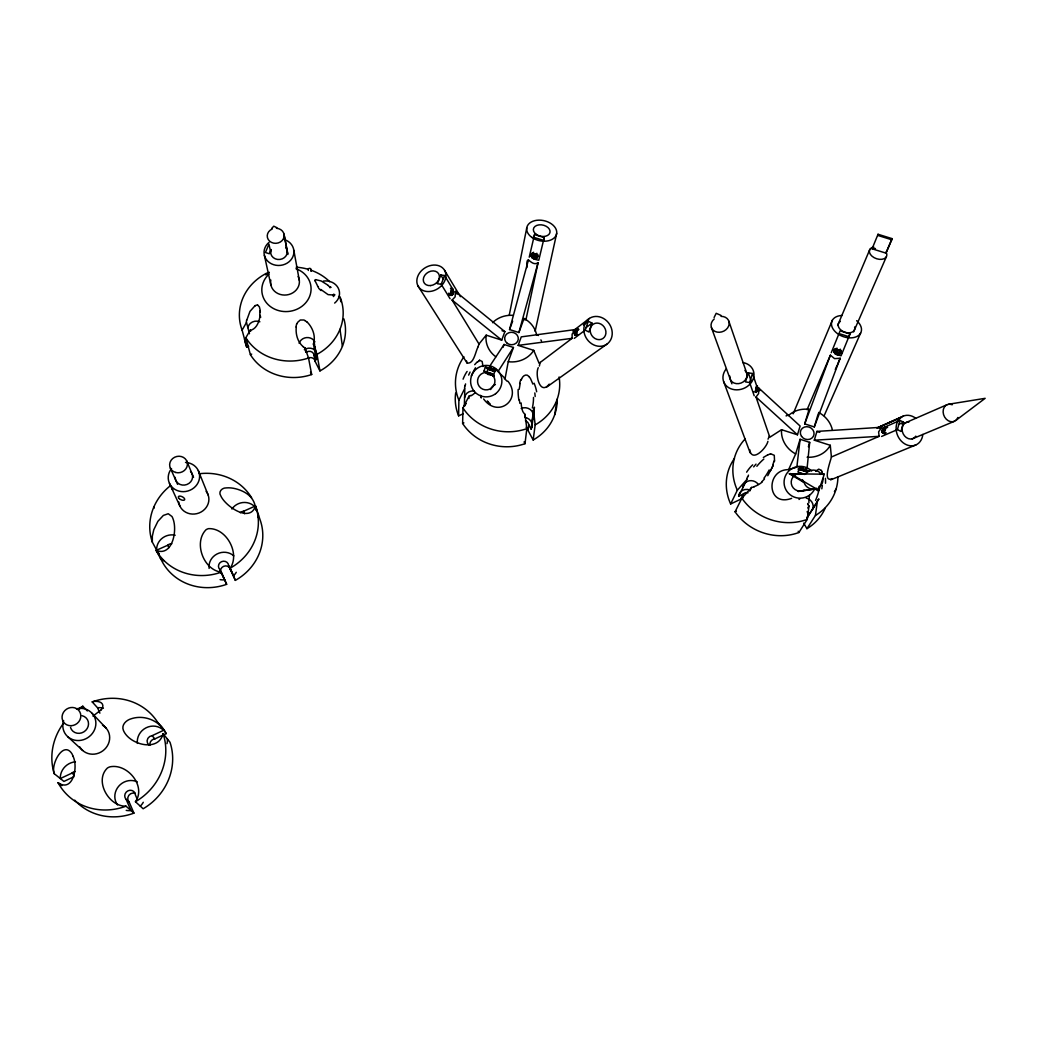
<?xml version="1.0" encoding="UTF-8"?>
<svg xmlns="http://www.w3.org/2000/svg" width="1037" height="1037" viewBox="0 0 1037 1037"><rect width="100%" height="100%" fill="white"/><g stroke="black" fill="none" stroke-linecap="round" stroke-linejoin="round"><path stroke-width="1.5" d="M756.219 392.479L757.788 389.912L757.386 385.777L755.779 392.103L753.808 391.779M482.996 366.502L482.166 361.472L479.69 360.319M451.562 290.036C455.437 289.556 453.26 297.36 449.643 295.052L451.147 293.432L451.16 288.753L452.936 289.012L450.473 288.247M314.95 280.599L317.594 285.901M883.913 427.49L885.663 428.385L883.939 431.431L884.172 433.635C878.857 432.74 884.185 424.055 887.607 427.529M463.085 413.841L458.613 415.85L458.885 400.204A52.161 48.052 5.2 0 1 463.941 356.806M521.131 402.939A80.121 46.289 -29.8 0 0 522.804 411.533L523.672 412.817A27.506 16.073 -32.1 0 0 524.968 414.346L526.835 428.644L525.007 443.693A50.982 47.119 5.2 0 1 462.619 423.472L462.982 407.982L468.97 396.186A27.506 12.392 70.1 0 0 470.409 395.654L470.863 395.33M464.356 406.284L464.822 388.331L458.885 400.204M749.712 449.656C751.799 463.293 766.434 448.178 767.911 441.36M468.893 398.519L468.97 396.186M840.488 353.215L841.072 350.35M163.068 733.626A58.318 54.455 -36.5 0 1 135.445 801.718L143.132 808.769A56.879 53.198 -37 0 0 169.99 742.246L163.068 733.626C158.752 752.525 129.366 744.799 123.429 730.437C121.07 724.902 126.333 720.093 131.245 718.758C144.48 714.363 160.061 720.806 166.153 733.626L154.85 738.901A5.341 5.029 -35.1 0 0 149.937 745.279M481.116 397.832L481.207 396.082M839.827 353.967C837.131 356.158 832.257 353.15 834.448 349.599L835.394 348.562L834.979 350.026M834.033 352.308L834.448 349.599M755.83 387.008L755.701 388.706L757.917 389.044M807.045 468.594L809.69 442.358L800.097 439.273L795.69 453.947L788.613 469.644C765.358 469.32 766.654 507.637 791.659 498.356M519.2 389.29L520.172 383.444M524.774 416.576L525.033 414.294M796.844 467.207L800.097 439.273M557.141 401.371A50.982 47.119 5.2 0 1 533.161 439.999L528.027 430.42L528.74 424.703A4.9 4.55 6.6 0 0 525.409 420.828M296.271 326.992C295.48 334.031 297.567 341.964 303.154 346.643M528.74 424.703L531.1 429.098L533.485 410.483L535.183 424.872L533.161 439.999M574.2 333.758C574.459 331.646 575.755 329.455 577.622 328.431C578.127 332.229 571.698 335.936 576.183 334.744M531.774 427.685L534.47 407.204M822.341 485.472L821.822 488.842M750.555 489.503L751.592 487.455L741.883 498.214L735.077 511.798A51.993 47.806 23.8 0 0 798.918 532.5L807.253 519.368L809.003 506.004A28.219 13.001 -34.6 0 1 808.16 504.63M803.714 523.128L806.916 528.676L815.432 515.454L817.286 502.064L806.812 518.059M538.255 367.681C534.833 374.694 540.031 395.927 549.221 384.131M554.678 414.813L557.18 399.18M246.767 320.187L249.969 311.398L255.245 305.474M313.355 344.038A12.859 10.448 -36.3 0 0 313.965 341.912C315.378 334.873 312.267 327.264 307.328 322.235M465.185 385.751L465.574 383.91M489.503 366.541L504.073 344.465L513.445 347.473L508.247 361.693L505.11 378.44L496.295 370.002M509.258 315.105L526.757 227.894M526.887 267.585C526.277 251.369 530.866 267.585 538.06 262.685L525.876 320.031M529.233 257.189L534.535 234.531L544.192 237.564L543.544 240.649M533.899 237.603L534.535 234.531M774.535 460.908L774.276 455.321L770.971 453.895A23.825 12.457 71.2 0 0 770.504 453.934M544.192 237.564L538.786 260.209C536.012 259.704 529.181 258.407 531.618 253.871L531.787 255.245L534.301 257.357L537.322 256.995L538.009 255.893L536.79 258.239L534.703 258.926M535.118 331.36L556.688 233.377M891.755 239.767L892.027 238.614L878.041 234.271L872.078 248.802L885.948 253.119L891.755 239.767L877.769 235.412L878.041 234.271M885.948 253.119L892.027 238.614M836.859 354.473L841.059 355.808L850.003 333.966L840.1 330.842L831.259 352.71M872.078 248.802L872.35 247.662L875.435 248.621M838.103 354.706L838.479 353.176L840.994 351.66L840.67 353.008M839.244 350.104L835.978 349.08A9.074 5.833 40.8 0 0 837.442 350.013A9.229 6.118 0.4 0 0 839.244 350.104L839.542 349.987M840.722 351.763L840.242 349.119M839.711 354.11L840.048 352.697M834.837 353.669L834.383 350.908M835.135 349.949L836.574 349.612L836.963 348.082M836.315 354.563L836.716 352.969L835.213 352.139M536.647 335.132A25.523 23.307 5.2 0 0 524.035 318.489L518.902 332.54L509.556 329.559L528.507 259.665M518.902 332.54L538.06 262.685M171.662 487.364L172.44 489.658A63.063 9.074 -41.4 0 0 172.829 489.788M897.394 429.616L899.986 420.4L903.551 422.228L900.972 431.444L897.394 429.616L881.593 436.447M831.402 457.006L830.274 445.301L814.304 440.194L816.923 431.405L881.709 427.257L878.598 431.898L879.13 436.331L831.402 457.006C830.585 460.998 822.004 483.346 832.27 478.588M808.38 446.753L809.69 442.358M788.444 415.578A26.068 23.682 22.9 0 1 809.067 409.395L804.712 423.887L814.291 426.946L818.18 413.893M797.466 434.801L800.11 426.038L758.812 388.084L758.578 393.619L756.012 397.041L769.817 437.251L781.548 429.707L797.466 434.801L756.012 397.041M749.634 382.549L752.486 373.476L748.325 372.84L745.473 381.901L749.634 382.549L754.21 395.797M493.469 375.666L486.496 373.424L484.02 371.065L485.368 366.904L495.297 370.092M486.496 373.424L487.831 369.328L485.368 366.904M487.662 373.501L488.038 374.461A16.048 12.444 -75.4 0 1 488.829 374.526L489.451 374.603A9.242 9.074 89.3 0 1 491.162 375.005A9.229 8.581 -66.7 0 1 492.705 375.653L493.145 375.912A16.035 10.02 -70.2 0 1 493.677 376.275L494.182 375.601L487.662 373.501L494.182 375.601M495.232 371.505L488.997 369.392L489.62 367.461M487.947 373.501L487.727 374.176A16.125 10.072 -70.2 0 1 488.401 374.111L488.933 374.111A9.268 8.62 -66.7 0 1 490.579 374.435A9.281 9.113 89.1 0 1 492.199 375.161L492.731 375.498A16.125 12.509 -75.4 0 1 493.392 375.99L493.897 375.601M488.997 369.392L489.931 367.357M488.038 374.461L488.246 373.787M489.581 369.678L490.229 367.655L491.007 367.824M489.283 369.379L490.371 369.665L491.084 367.448M492.549 370.74L493.288 368.446M493.392 375.99L493.612 375.316M495.206 368.952L493.949 374.253L484.02 371.065M806.112 469.204L805.464 471.148L799.047 469.191L799.721 467.143L801.095 467.441M799.047 469.191L800.071 467.052L801.134 467.168M800.149 469.618L800.992 467.415M801.77 470.163L802.547 467.843M799.384 469.1L802.469 469.981L803.247 467.648M803.494 470.694L803.714 468.257M804.842 471.057L805.529 469.009M805.464 471.148L805.879 468.918M816.65 488.22A9.605 9.489 -13.6 0 1 814.939 488.933L817.7 490.566L819.1 486.366M814.939 488.933L816.093 488.764A9.657 9.553 -13.6 0 1 803.805 481.492L802.729 481.712L789.338 473.779L824.285 474.194L818.88 490.41A78.993 30.293 -44 0 1 815.562 500.417M479.003 344.025L452.093 300.056L455.139 296.854L455.412 291.397L504.863 331.633L501.727 340.123L486.197 335.158L479.003 344.025L478.07 346.76M477.94 347.149C475.4 351.867 473.87 364.389 467.065 363.015L418.118 286.16M592.023 323.103L588.899 332.009L585.153 330.142L588.29 321.237L592.023 323.103L585.918 327.718M518.15 345.386L521.261 336.869L575.198 329.572L572.126 334.16L572.087 338.347L539.097 363.287L533.731 350.363L518.15 345.386L572.087 338.347M503.036 347.317L504.073 344.465M509.556 329.559L512.654 321.133M804.712 423.887L830.391 355.172L834.565 358.633L840.177 358.271L814.291 426.946M747.755 476.89L748.494 475.14M453.389 290.23L444.588 275.518L440.777 274.974L437.394 283.736L441.205 284.281L450.084 298.76M441.205 284.281L444.588 275.518M773.317 464.887L771.658 468.568M793.162 413.802L832.387 320.187M837.637 325.411L869.849 249.386M271.059 249.554L269.283 253.754L265.407 252.51L268.972 244.136L270.618 251.952M575.82 333.525L577.648 334.432M807.084 409.719L830.391 355.172M535.429 258.926L535.96 257.526M537.386 254.558L535.455 254.687L533.964 253.559M537.464 257.15L537.84 254.519M536.79 258.239L537.322 256.995M532.15 257.954L532.772 256.515M533.64 258.848L534.301 257.357M535.455 254.687L535.494 254.583A8.957 5.639 -7.6 0 0 537.205 254.648M537.27 255.841L536.233 254.687L536.855 253.248M848.746 336.895L850.003 333.966M835.291 369.496L836.911 365.776M837.455 364.531L840.177 358.271M853.62 331.84L886.376 256.761M531.087 255.219L532.305 252.782M531.216 256.554L531.787 255.245M531.812 254.065L533.666 252.237M818.504 499.717L818.854 498.914M824.156 415.707L860.619 333.071M468.633 375.096L470.072 372.076M521.689 378.946C522.531 376.016 526.316 373.32 528.727 376.275A31.24 16.67 -38.8 0 1 529.116 376.703M743.062 497.916A4.939 4.576 22.9 0 0 740.664 499.238L730.644 503.969L737.333 490.216L746.964 479.366L738.642 496.243L743.257 494.066A4.991 4.602 22.8 0 1 748.04 492.795M714.091 317.503L716.191 313.304L720.961 315.391M740.664 499.238L743.257 494.066M749.777 491.032L750.295 490.021M767.756 475.711L772.876 465.95M882.487 432.753L885.248 430.394L885.883 426.687M771.204 469.424L770.245 471.122M248.673 346.371L246.728 347.214L242.101 330.129L246.508 322.442L249.463 333.733M265.368 274.52L266.47 273.625M305.798 352.178L304.956 347.745L308.533 358.011L311.67 374.538A50.8 46.03 -6.6 0 1 250.397 354.667L245.847 337.725L250.28 330.09A12.988 6.935 77.2 0 0 251.602 329.986C257.306 327.757 259.263 320.835 260.17 315.352L260.663 317.374M807.758 507.987L809.003 506.004M807.577 516.893L818.647 499.393M498.24 371.207L513.445 347.473M834.422 491.59L836.133 488.971M230.24 568.12A54.676 50.748 -17.8 0 0 255.491 505.887L259.963 519.446A53.393 49.685 -18.2 0 1 235.36 580.37L230.24 568.12C240.273 553.408 226.455 527.768 208.515 528.65A5.172 3.254 -24.1 0 0 206 529.764C193.323 542.636 203.563 570.078 221.322 572.152L226.649 584.324A53.393 49.685 -18.2 0 1 162.965 563.039L156.107 550.375A54.676 50.748 -17.8 0 0 221.322 572.152M474.687 364.661L477.409 361.693M753.666 466.896L756.012 464.122M135.445 801.718C146.424 786.176 127.512 763.232 110.065 766.81A5.535 2.942 -21.7 0 0 107.407 768.041C94.03 780.705 108.846 806.721 126.008 806.177L133.942 813.125A56.879 53.198 -37 0 1 74.716 800.162M101.367 709.684L92.967 716.113M764.541 478.951L762.052 481.505M815.626 471.342L818.686 469.139L821.084 470.202A31.94 12.6 -40.6 0 1 821.33 470.578M808.406 410.121L809.067 409.395M271.603 228.516L273.768 226.183L276.957 227.725M79.24 709.23L82.817 706.236L86.304 709.878M884.315 431.962L886.116 432.792M574.472 329.844L589.392 318.437M573.046 331.218L575.198 329.572M583.429 324.944L588.29 321.237M574.239 338.373L583.935 331.062M955.738 420.503L985.15 398.325L948.557 404.249M452.326 288.506L450.421 293.614L448.541 293.264M320.783 289.44L328.081 294.625L333.201 295.014A12.924 4.459 54.1 0 0 333.784 294.391M606.749 344.258A15.555 13.52 55.6 0 1 583.961 331.477A15.555 13.52 55.6 0 1 603.378 318.385A15.555 13.52 55.6 0 1 606.749 344.258L546.33 387.332M763.349 457.473L767.561 454.945M269.037 272.861L265.472 274.611M735.077 511.798L736.335 511.202M75.131 771.541A5.496 5.107 -38.3 0 0 71.942 773.109L60.315 778.554A15.659 14.544 -38.4 0 1 75.429 761.832M149.095 745.059A5.392 5.068 -34.9 0 1 152.141 735.661L163.548 730.333A15.374 14.466 -34.9 0 0 146.126 727.78A15.374 14.466 -34.9 0 0 137.377 743.412M74.003 776.713L63.918 781.418L54.261 773.719C50.463 764.943 63.101 740.094 71.916 753.692A5.341 1.18 70.4 0 1 73.005 756.206M876.848 428.048L903.188 416.161M462.619 423.472L463.889 422.889M171.792 543.764A5.146 4.77 -20.6 0 0 167.696 545.242L156.678 550.167A14.661 13.598 -20.6 0 1 175.201 535.222M240.351 512.758A5.068 4.731 -15.3 0 1 243.643 511.228L254.467 506.393A14.466 13.468 -15.3 0 0 231.899 508.998M877.756 427.737L900.907 417.509L877.963 427.685M879.635 428.164L881.709 427.257M884.172 427.361L899.986 420.4M786.772 415.293L788.522 414.735M899.235 424.12L903.551 422.228M902.112 424.25L947.105 404.676M250.397 354.667L251.693 354.11M912.119 438.936L954.442 421.281M830.572 479.911L915.891 444.938M754.21 486.82L753.692 487.001A27.675 15.944 66.6 0 1 751.566 487.377M242.101 330.129A51.967 46.924 -6.5 0 1 266.081 273.509L267.403 273.068L267.715 274.442M788.613 469.644L792.618 468.452M793.655 468.154L795.768 467.531M804.025 471.161L806.592 470.254M789.338 473.779L805.658 473.831A9.657 9.553 -13.6 0 1 821.213 474.142L820.034 474.402M823.08 474.466L824.285 474.194M315.792 279.666L321.25 280.988L328.249 285.369M99.902 713.184L97.556 707.778L92.202 701.906C96.104 700.403 104.517 701.66 102.611 707.493A69.142 17.201 -9 0 1 101.302 709.697M819.774 486.262L820.293 486.184A9.657 9.553 -13.6 0 0 822.872 478.433M798.27 491.408L815.769 488.855M798.101 491.46L813.838 489.166M817.7 490.566L818.88 490.41L790.337 473.52M574.978 334.484L576.831 335.34M814.304 440.194L879.13 436.331M800.071 467.052L797.907 472.029L802.275 473.442M836.716 352.969L838.479 353.176M451.549 291.747L453.584 292.045M451.147 293.432L453.26 293.743M450.447 294.651L452.469 294.936M448.943 294.547L451.497 295.325M755.299 390.418L757.606 390.78M533.135 253.689L536.233 254.687M836.574 349.612L839.866 350.649M490.371 369.665L494.934 371.207M533.355 237.188L543.038 240.234M839.387 333.694L849.316 336.818M531.761 254.959L537.218 256.683M833.372 350.312L841.759 352.956M502.038 330.725L504.863 331.633M816.923 431.405L819.813 432.338M799.307 467.817L809.495 471.096M487.831 369.328L494.805 371.57M797.997 469.074L806.592 471.835M802.469 469.981L805.192 470.967M257.656 305.124L259.38 306.835L260.3 310.685M495.18 369.146L496.153 369.561M537.697 334.614L538.384 335.534M334.938 294.871L333.733 294.327L333.966 295.999M338.568 296.517L340.162 297.256L340.771 301.741M331.088 287.366L329.87 286.795L330.025 287.819M577.168 328.586L578.905 329.455M576.274 329.455L578.102 330.362M575.237 330.829L577.22 331.814L576.52 333.408L574.459 332.384M574.472 334.536L576.3 335.444M885.092 426.7L886.752 427.542M882.733 428.838L884.639 429.798M881.968 430.42L883.939 431.431M881.865 431.872L885.028 433.622M483.618 398.986C498.253 418.909 522.376 399.102 507.923 381.227M126.008 806.177A58.318 54.455 -36.5 0 1 58.059 782.715L61.831 785.67M452.093 300.056L501.727 340.123M156.107 550.375C172.323 556.973 177.625 530.685 173.01 518.811A5.12 1.581 72.2 0 0 171.948 516.491L168.24 513.73L163.353 515.428L157.896 521.326L153.787 529.738L152.322 536.22L152.335 542.131L159.27 554.951A53.393 49.685 -18.2 0 1 158.57 552.76M71.942 773.109L74.275 775.067M490.281 404.093L488.116 401.928M137.234 799.177L135.419 794.99A5.483 5.146 -39.7 0 0 128.018 790.79A5.483 5.146 -39.7 0 0 126.151 799.371L129.158 802.055L133.942 813.125M67.729 736.672L82.688 750.49M488.479 368.07L489.931 369.509M58.059 782.715C73.018 792.942 78.436 766.732 72.992 756.206M86.641 710.241L87.328 710.954M92.034 713.275L105.981 727.961M255.737 510.243C255.283 498.603 247.636 492.523 237.875 489.386C234.168 488.22 230.253 487.546 226.364 487.896C222.048 487.623 217.887 491.875 220.881 496.049C225.535 506.302 250.293 523.4 255.491 505.887M152.141 735.661L154.85 738.901M487.857 401.591L487.351 400.917M440.777 274.974L443.201 278.953M455.412 291.397L457.148 294.275M444.588 270.346A15.425 12.224 -33 0 1 430.057 291.462A15.425 12.224 -33 0 1 419.492 273.094A15.425 12.224 -33 0 1 444.588 270.346L460.415 296.66M798.205 531.255L798.918 532.5M467.065 363.015L466.585 361.032M524.048 441.892L525.007 443.693M167.696 545.242L168.927 547.653M153.761 507.197L154.202 508.065M306.343 352.178A4.887 4.446 -6.4 0 1 314.081 355.302L316.259 359.606A8.296 7.57 -6.4 0 0 317.218 357.571M314.081 355.302L315.222 361.563L319.94 370.922A50.8 46.03 -6.6 0 0 343.908 318.929M310.491 372.179L311.67 374.538M808.108 504.656L807.629 503.489M226.649 584.324L219.87 569.533A5.133 4.809 -19.1 0 1 221.516 561.678A5.133 4.809 -19.1 0 1 228.646 565.567L233.442 575.794A14.648 13.714 -19.1 0 0 236.255 572.294M228.646 565.567L235.36 580.37M219.87 569.533L224.666 579.787A14.648 13.714 -19.1 0 1 220.116 579.618M169.459 483.372L179.894 506.082M170.34 468.102L177.599 484.357M126.151 799.371L130.986 810.532A15.633 14.674 -39.7 0 1 126.216 810.364M186.712 460.895L193.543 477.318M198.326 470.629L208.204 495.09M723.606 381.525L750.179 452.871M711.408 327.562L731.902 383.82M243.643 511.228L244.551 513.782M728.791 321.042L746.951 373.787M319.94 370.922L316.998 354.343L313.459 344.064L316.259 359.606M748.325 372.84L751.371 381.733M532.888 384.092L530.594 378.777A45.848 24.369 -34.7 0 0 529.077 376.729M752.486 373.476L757.01 386.827M758.812 388.084L759.693 390.729M822.056 472.457L822.471 474.466M250.28 330.09L250.617 331.386M266.081 273.509L266.34 274.662M264.357 255.245L270.916 285.149M524.035 318.489L524.307 319.811M519.887 403.393L519.317 399.88M284.112 234.751L287.69 253.495M283.969 233.999L287.884 254.506M293.821 250.267L299.304 280.301M314.081 341.912L314.742 345.567M314.989 347.019L316.985 358.219M296.18 267.196A51.967 46.924 -6.5 0 1 308.119 269.27L308.313 270.437M333.201 295.014L333.421 296.556M339.993 329.273L342.404 346.345M534.833 392.919L535.17 396.523M92.202 701.906A58.318 54.455 -36.5 0 1 159.154 724.798M54.261 773.719A58.318 54.455 -36.5 0 1 63.503 723.269M78.306 709.049A58.318 54.455 -36.5 0 1 82.817 706.236M102.507 725.187A16.255 15.127 -35.5 0 1 104.517 749.427A16.255 15.127 -35.5 0 1 79.797 746.912M167.411 739.031A15.374 14.466 -34.9 0 1 166.983 743.646M157.365 722.232A56.879 53.198 -37 0 1 166.153 733.626M143.275 802.288A15.633 14.674 -39.7 0 1 140.254 806.138M117.531 804.919A15.633 14.674 -39.7 0 1 118.685 786.253A15.633 14.674 -39.7 0 1 137.299 781.872M129.158 802.055A5.431 5.107 -39.9 0 1 135.354 793.409M97.608 707.765A15.399 14.337 -34.2 0 1 103.415 708.232M76.414 708.828A16.929 15.698 -34.6 0 1 95.884 723.074A16.929 15.698 -34.6 0 1 76.881 740.496A16.929 15.698 -34.6 0 1 63.607 720.559M82.143 715.711A9.398 8.724 -34.6 0 1 85.747 730.372A9.398 8.724 -34.6 0 1 70.516 727.481M152.335 542.131A54.676 50.748 -17.8 0 1 170.198 485.873M199.324 473.74A54.676 50.748 -17.8 0 1 251.615 497.786M185.519 462.411A15.801 14.531 -16.6 0 1 198.961 480.559A15.801 14.531 -16.6 0 1 176.718 490.332A15.801 14.531 -16.6 0 1 171.533 468.568M206.13 491.279A15.205 14.038 -17.2 0 1 199.039 512.978A15.205 14.038 -17.2 0 1 178.753 501.921M190.51 471.407A8.776 8.076 -16.6 0 1 186.932 484.486A8.776 8.076 -16.6 0 1 175.188 477.331M258.291 514.391A14.466 13.468 -15.3 0 1 258.174 517.554M209.124 568.419A14.648 13.714 -19.1 0 1 217.083 553.952A14.648 13.714 -19.1 0 1 233.792 555.871M221.905 574.161A5.094 4.77 -19.3 0 1 223.525 566.371A5.094 4.77 -19.3 0 1 230.59 570.22M163.95 560.848A14.661 13.598 -20.6 0 1 160.398 558.308M323.375 281.092A14.064 12.677 -4.5 0 1 338.256 288.117A14.064 12.677 -4.5 0 1 334.653 303.076M276.425 228.27A8.477 7.531 -5.8 0 1 283.36 238.847A8.477 7.531 -5.8 0 1 269.646 241.193A8.477 7.531 -5.8 0 1 272.251 228.983M285.693 247.584A8.309 7.415 -5.9 0 1 280.068 259.431A8.309 7.415 -5.9 0 1 271.214 249.606M284.281 239.521A14.959 13.338 -5.9 0 1 291.915 258.524A14.959 13.338 -5.9 0 1 269.529 262.672A14.959 13.338 -5.9 0 1 269.037 242.36M298.125 276.49A14.427 12.937 -6.2 0 1 286.743 294.936A14.427 12.937 -6.2 0 1 270.826 280.055M308.132 269.257A1.53 1.361 -4.9 0 1 310.089 268.427A1.53 1.361 -4.9 0 1 310.983 270.164L311.178 271.331L310.97 270.19L312.785 270.864A51.967 46.924 -6.5 0 1 329.727 281.714M340.162 297.256A51.967 46.924 -6.5 0 1 316.998 354.343M308.533 358.011A51.967 46.924 -6.5 0 1 245.847 337.725M247.869 327.653A8.426 7.609 -8.4 0 1 259.872 321.781M246.728 347.214A50.8 46.03 -6.6 0 1 244.551 339.034M315.352 347.084A8.426 7.661 -6.3 0 1 314.38 349.145M299.136 343.312A8.426 7.661 -6.3 0 1 306.576 337.582A8.426 7.661 -6.3 0 1 314.898 341.886M304.321 349.702A8.296 7.57 -6.4 0 1 314.781 350M307.95 358.206A4.848 4.42 -6.5 0 1 315.222 361.563M268.181 272.9A12.69 0.648 -25.6 0 1 269.283 272.29M259.872 311.761A18.964 8.892 75.2 0 1 259.73 314.911M246.352 322.351A12.975 6.74 81.8 0 1 246.625 320.057M255.335 305.837A18.925 8.153 84.4 0 1 256.956 305.008A13.274 5.82 84.1 0 1 257.124 305.008A10.007 4.329 79.9 0 1 257.656 305.021M260.131 310.607A10.357 4.537 76.1 0 1 260.196 311.58M260.326 311.67A13.312 6.831 73.3 0 1 260.326 312.072M304.904 347.81A12.846 10.668 -29.9 0 1 303.128 346.669M296.051 327.005A18.744 14.92 -20.8 0 1 296.763 323.661M297.1 323.7A13.144 10.513 -21.6 0 1 297.23 323.375A9.89 7.648 -26.4 0 1 297.58 322.403L300.276 320.005L303.854 320.005A10.24 7.713 -31.1 0 1 304.606 320.381A13.144 10.253 -39.2 0 1 304.956 320.511M304.865 320.614A18.77 14.362 -33.9 0 1 307.263 322.3M328.34 285.732A12.937 3.889 50.9 0 1 329.896 287.119M321.068 290.58A18.886 6.092 60.5 0 1 318.605 288.182M318.502 287.08A13.248 4.278 59.8 0 1 318.268 286.795M318.32 287.171A9.981 2.683 58 0 1 317.581 286.277M315.067 280.755A10.331 2.32 55.6 0 1 315.105 280.392M315.041 280.301A13.261 3.176 50 0 1 315.079 280.197M315.274 280.431A18.912 4.407 53.4 0 1 315.715 279.575M295.973 268.739A24.668 22.166 -6.2 0 1 307.782 300.043A24.668 22.166 -6.2 0 1 271.538 307.38A24.668 22.166 -6.2 0 1 268.855 274.235M475.257 392.517A76.673 35.919 63.3 0 1 471.096 395.758M464.576 397.664A8.439 7.803 3 0 1 474.181 391.027M480.52 395.343A8.439 7.803 3 0 1 481.298 397.638M534.003 408.098A27.584 15.594 -35.9 0 1 533.199 410.535M521.183 408.474A8.465 7.842 6.6 0 1 532.318 419.557M541.508 341.069A45.576 1.607 59 0 1 540.886 339.877M458.613 415.85A50.982 47.119 5.2 0 1 455.671 392.984M559.099 376.988A52.161 48.052 5.2 0 1 535.183 424.872M526.835 428.644A52.161 48.052 5.2 0 1 462.982 407.982M524.994 417.483A8.335 7.739 6.6 0 1 531.1 429.098M539.383 366.035A17.098 2.917 -74.3 0 1 540.147 362.432M533.731 350.363A25.523 23.307 5.2 0 1 508.247 361.693M495.829 356.78A25.523 23.307 5.2 0 1 486.197 335.158M492.562 322.688A25.523 23.307 5.2 0 1 512.939 315.352M504.306 378.674A17.098 8.14 20.7 0 1 507.106 381.253M490.657 389.549A8.05 7.985 -66.1 0 1 495.401 384.507M535.494 254.583A8.97 6.118 33.3 0 1 534.029 253.65M464.563 388.045A27.623 12.081 73.9 0 1 464.978 385.466M463.085 379.166A81.132 33.43 75.7 0 1 467.117 371.44M471.317 375.874A128.964 44.461 83.7 0 1 475.516 367.772M477.577 362.159A45.978 17.448 76.1 0 1 479.211 360.746M479.146 360.539A31.304 11.861 77.7 0 1 479.379 360.435M479.392 360.448A23.644 9.035 73.9 0 1 479.69 360.319M464.706 405.998A8.322 7.7 2.9 0 1 466.248 403.497M526.161 427.309A4.861 4.524 6.6 0 1 528.027 430.42M518.902 400.01A126.32 74.638 -20 0 1 518.15 389.51M519.654 383.56A45.602 25.653 -27.7 0 1 520.6 380.086M521.196 379.983A31.11 17.927 -26.2 0 1 521.378 379.542M521.235 379.568A23.527 12.898 -29.7 0 1 521.494 378.972M534.094 383.197A129.69 67.911 -41.6 0 1 536.66 391.753M533.498 397.443A77.529 40.806 -42.3 0 1 532.37 408.008M786.033 415.902A46.393 2.307 -20.7 0 1 787.005 415.694M787.705 415.098A23.929 1.18 -23.1 0 1 787.926 415.046M769.182 469.93A127.045 73.031 60 0 1 763.958 478.2M762.325 481.907A76.881 44.772 59.3 0 1 754.119 486.638M742.907 487.584A8.594 7.933 22.6 0 1 749.142 480.818A8.594 7.933 22.6 0 1 758.345 484.435M818.102 499.834A28.206 12.288 -38.1 0 1 816.871 502.154M806.164 498.032A8.646 7.946 25.8 0 1 812.256 509.997M799.021 499.471A8.646 7.946 25.8 0 1 799.708 499.004M922.813 434.451A15.724 12.859 65.7 0 1 906.455 444.756A15.724 12.859 65.7 0 1 896.927 423.187A15.724 12.859 65.7 0 1 915.632 418.196M742.712 362.535A15.827 13.416 -21.2 0 1 752.745 380.06A15.827 13.416 -21.2 0 1 730.592 388.655A15.827 13.416 -21.2 0 1 726.185 368.939M856.653 320.692A15.568 10.448 20.5 0 1 855.629 337.038A15.568 10.448 20.5 0 1 833.139 329.105A15.568 10.448 20.5 0 1 841.927 315.494M814.901 488.518A16.099 15.918 -13.6 0 1 791.905 495.971A16.099 15.918 -13.6 0 1 787.511 472.457A16.099 15.918 -13.6 0 1 811.647 471.057M837.922 476.981A53.224 48.778 23.5 0 1 815.432 515.454M807.253 519.368A53.224 48.778 23.5 0 1 741.883 498.214M737.333 490.216A53.224 48.778 23.5 0 1 745.279 438.794M825.193 508.169A51.993 47.806 23.8 0 1 806.916 528.676M730.644 503.969A51.993 47.806 23.8 0 1 734.455 458.458M807.162 511.552A8.516 7.842 26 0 1 806.967 518.344M830.274 445.301A26.068 23.682 22.9 0 1 807.123 457.213M795.69 453.947A26.068 23.682 22.9 0 1 781.548 429.707M818.608 412.441A26.068 23.682 22.9 0 1 832.296 429.577M769.506 435.812A17.279 2.605 -69.4 0 1 768.041 439.144M744.955 370.455A8.789 7.453 -21.2 0 1 741.053 383.042A8.789 7.453 -21.2 0 1 729.854 376.159M915.801 436.136A8.737 7.142 65.7 0 1 903.162 433.79A8.737 7.142 65.7 0 1 908.905 422.085M804.155 490.138A8.944 8.84 -13.6 0 1 791.322 483.76A8.944 8.84 -13.6 0 1 801.355 473.481M854.644 326.953A8.646 5.807 20.5 0 1 844.261 332.009A8.646 5.807 20.5 0 1 840.359 321.366M746.77 479.172A27.856 15.892 70.6 0 1 747.599 476.709M738.642 496.243A8.477 7.829 22.8 0 1 750.01 490.073M746.64 472.172A82.053 45.213 72.4 0 1 752.693 464.848M756.867 466.274A130.597 65.538 81.4 0 1 763.841 459.054M767.626 455.1A46.38 24.279 73.5 0 1 770.154 453.999A31.551 16.579 75.4 0 1 770.517 453.96M774.483 460.869A31.304 17.798 62.6 0 1 774.302 461.646M773.9 461.232A45.822 24.732 66.2 0 1 772.928 464.433M808.925 502.867A82.558 37.669 -32.2 0 1 809.586 495.31M821.421 470.513A46.898 18.64 -36.9 0 1 822.315 472.276M825.426 478.329A131.868 50.074 -43.7 0 1 825.517 483.242M721.013 316.363A9.281 7.726 -22 0 1 728.622 326.111A9.281 7.726 -22 0 1 714.908 331.373A9.281 7.726 -22 0 1 714.208 318.968M957.89 417.47A9.074 7.324 65.6 0 1 948.388 420.815A9.074 7.324 65.6 0 1 943.359 409.421A9.074 7.324 65.6 0 1 952.251 404.741M802.729 481.712A9.605 9.489 -13.6 0 1 802.56 479.729M804.271 474.492A9.605 9.489 -13.6 0 1 804.569 474.09M886.078 252.211A9.087 5.833 20 0 1 881.981 259.302A9.087 5.833 20 0 1 870.38 254.376A9.087 5.833 20 0 1 873.711 246.962M71.112 725.719A9.605 8.892 -34.2 0 0 79.732 711.745A9.605 8.892 -34.2 0 0 63.477 712.328A9.605 8.892 -34.2 0 0 71.112 725.719M179.271 498.628A3.474 1.62 26.2 0 0 184.612 499.795A3.474 1.62 26.2 0 0 180.71 496.204A3.474 1.62 26.2 0 0 179.271 498.628M175.694 472.47A8.957 8.218 -16.3 0 0 187.256 462.502A8.957 8.218 -16.3 0 0 172.648 458.561A8.957 8.218 -16.3 0 0 175.694 472.47M531.929 237.46A15.231 10.279 12.2 0 0 556.493 234.31A15.231 10.279 12.2 0 0 536.712 220.298A15.231 10.279 12.2 0 0 531.929 237.46M495.621 393.697A15.762 15.633 -67.1 0 0 492.406 366.644A15.762 15.633 -67.1 0 0 470.707 383.12A15.762 15.633 -67.1 0 0 495.621 393.697M430.601 285.577A8.568 6.792 -33 0 0 438.703 273.859A8.568 6.792 -33 0 0 424.755 275.362A8.568 6.792 -33 0 0 430.601 285.577M590.247 331.399A8.646 7.518 55.6 0 0 602.899 338.529A8.646 7.518 55.6 0 0 601.045 324.153A8.646 7.518 55.6 0 0 590.247 331.399M491.447 388.123A8.75 8.685 -67.1 0 0 489.658 373.1A8.75 8.685 -67.1 0 0 477.603 382.238A8.75 8.685 -67.1 0 0 491.447 388.123M536.272 234.401A8.465 5.704 12.2 0 0 549.934 232.677A8.465 5.704 12.2 0 0 538.968 224.873A8.465 5.704 12.2 0 0 536.272 234.401M507.313 343.364A6.818 6.222 5.2 0 0 518.254 339.462A6.818 6.222 5.2 0 0 508.934 332.696A6.818 6.222 5.2 0 0 507.313 343.364M801.523 436.357A6.961 6.326 22.9 0 0 813.397 436.292A6.961 6.326 22.9 0 0 806.682 426.687A6.961 6.326 22.9 0 0 801.523 436.357"/></g></svg>
